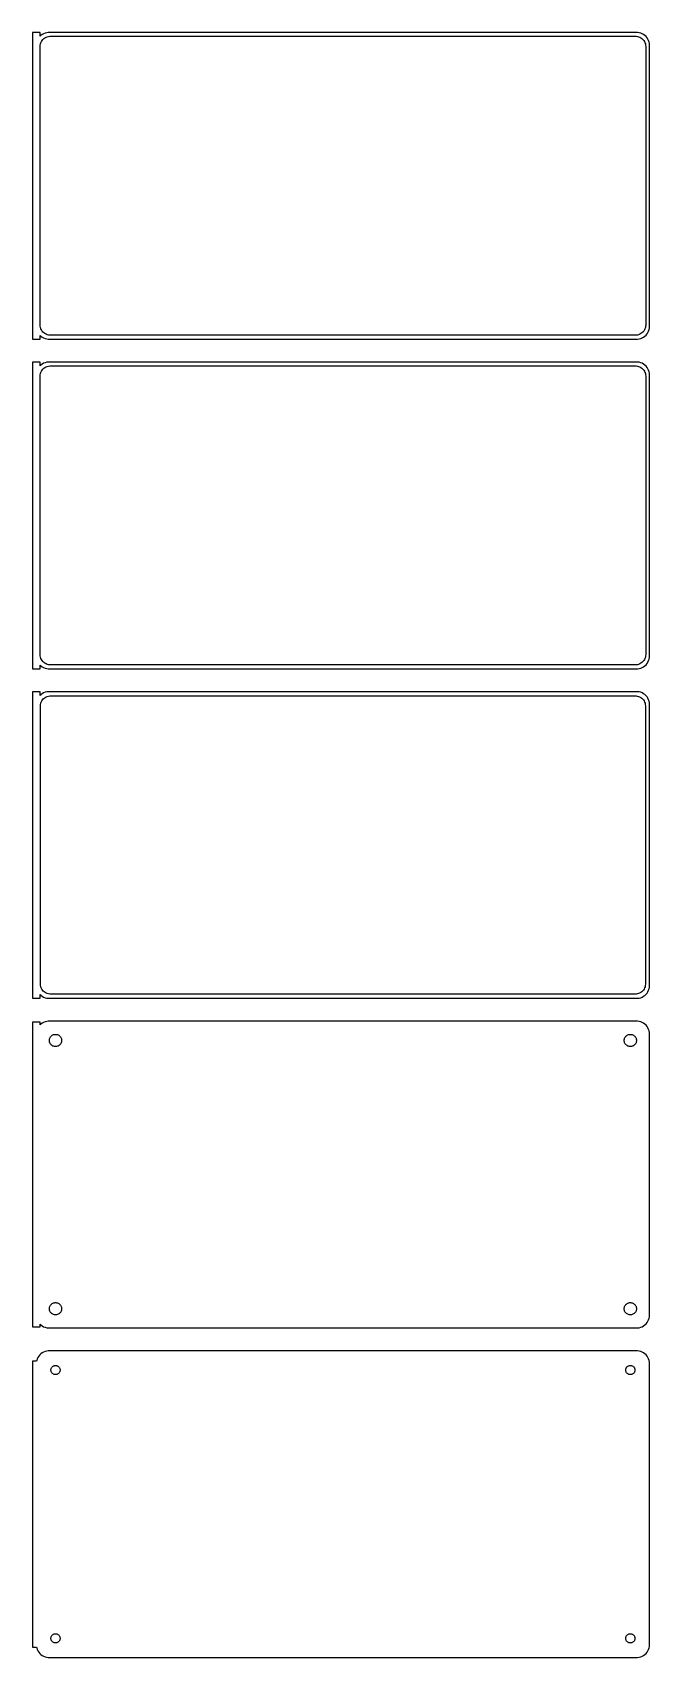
# Model space of a CAD drawing. Header units: metres. Extents: x -122 to 120, y 456 to 1092.
import ezdxf

# ---------------------------------------------------------------- set-up
doc = ezdxf.new("R2010")
doc.units = ezdxf.units.M

msp = doc.modelspace()

# ---------------------------------------------------------------- linework, layer by layer
for p, q in [((-118.5, 1091.99), (-121.5, 1091.99)), ((-121.5, 1091.99), (-121.5, 972.01)), ((-118.5, 1090.56), (-118.5, 1091.99)), ((-118.187, 1090.85), (-118.5, 1090.56)), ((-118.374, 1087.49), (-118.219, 1087.97)), ((-118.219, 1087.97), (-118.005, 1088.43)), ((-117.679, 1091.22), (-118.187, 1090.85)), ((-118.005, 1088.43), (-117.736, 1088.85)), ((-117.736, 1088.85), (-117.416, 1089.24)), ((-117.129, 1091.52), (-117.679, 1091.22)), ((-117.416, 1089.24), (-117.05, 1089.58)), ((-116.545, 1091.76), (-117.129, 1091.52)), ((-117.05, 1089.58), (-116.643, 1089.88)), ((-116.643, 1089.88), (-116.203, 1090.12)), ((-115.937, 1091.91), (-116.545, 1091.76)), ((-116.203, 1090.12), (-115.736, 1090.3)), ((-115.314, 1091.99), (-115.937, 1091.91)), ((-115.736, 1090.3), (-115.25, 1090.43)), ((115.314, 1091.99), (-115.314, 1091.99)), ((-115.25, 1090.43), (-114.751, 1090.49)), ((-114.751, 1090.49), (114.751, 1090.49)), ((114.751, 1090.49), (115.25, 1090.43)), ((115.25, 1090.43), (115.736, 1090.3)), ((115.937, 1091.91), (115.314, 1091.99)), ((115.736, 1090.3), (116.203, 1090.12)), ((116.545, 1091.76), (115.937, 1091.91)), ((116.203, 1090.12), (116.643, 1089.88)), ((117.129, 1091.52), (116.545, 1091.76)), ((116.643, 1089.88), (117.05, 1089.58)), ((117.05, 1089.58), (117.416, 1089.24)), ((117.679, 1091.22), (117.129, 1091.52)), ((117.416, 1089.24), (117.736, 1088.85)), ((118.187, 1090.85), (117.679, 1091.22)), ((117.736, 1088.85), (118.005, 1088.43)), ((118.005, 1088.43), (118.219, 1087.97)), ((118.645, 1090.42), (118.187, 1090.85)), ((118.219, 1087.97), (118.374, 1087.49)), ((119.045, 1089.94), (118.645, 1090.42)), ((119.382, 1089.41), (119.045, 1089.94)), ((119.649, 1088.84), (119.382, 1089.41)), ((119.843, 1088.24), (119.649, 1088.84)), ((119.961, 1087.63), (119.843, 1088.24)), ((120, 1087), (119.961, 1087.63)), ((-118.5, 1086.5), (-118.468, 1087)), ((-118.5, 977.5), (-118.5, 1086.5)), ((-118.468, 1087), (-118.374, 1087.49)), ((118.374, 1087.49), (118.468, 1087)), ((118.468, 1087), (118.5, 1086.5)), ((118.5, 1086.5), (118.5, 977.5)), ((120, 977), (120, 1087)), ((-118.468, 976.999), (-118.5, 977.5)), ((-118.5, 973.441), (-118.187, 973.147)), ((-118.5, 972.01), (-118.5, 973.441)), ((-118.374, 976.505), (-118.468, 976.999)), ((-118.219, 976.028), (-118.374, 976.505)), ((-118.005, 975.573), (-118.219, 976.028)), ((-118.187, 973.147), (-117.679, 972.778)), ((-117.736, 975.149), (-118.005, 975.573)), ((-117.416, 974.762), (-117.736, 975.149)), ((-117.05, 974.418), (-117.416, 974.762)), ((-116.643, 974.123), (-117.05, 974.418)), ((-116.203, 973.881), (-116.643, 974.123)), ((-115.736, 973.696), (-116.203, 973.881)), ((-115.25, 973.571), (-115.736, 973.696)), ((-114.751, 973.508), (-115.25, 973.571)), ((114.751, 973.508), (-114.751, 973.508)), ((115.25, 973.571), (114.751, 973.508)), ((115.736, 973.696), (115.25, 973.571)), ((116.203, 973.881), (115.736, 973.696)), ((116.643, 974.123), (116.203, 973.881)), ((117.05, 974.418), (116.643, 974.123)), ((117.416, 974.762), (117.05, 974.418)), ((117.736, 975.149), (117.416, 974.762)), ((117.679, 972.778), (118.187, 973.147)), ((118.005, 975.573), (117.736, 975.149)), ((118.219, 976.028), (118.005, 975.573)), ((118.187, 973.147), (118.645, 973.577)), ((118.374, 976.505), (118.219, 976.028)), ((118.468, 976.999), (118.374, 976.505)), ((118.5, 977.5), (118.468, 976.999)), ((118.645, 973.577), (119.045, 974.061)), ((119.045, 974.061), (119.382, 974.591)), ((119.382, 974.591), (119.649, 975.159)), ((119.649, 975.159), (119.843, 975.757)), ((119.843, 975.757), (119.961, 976.373)), ((119.961, 976.373), (120, 977)), ((-121.5, 972.01), (-118.5, 972.01)), ((-117.679, 972.778), (-117.129, 972.476)), ((-117.129, 972.476), (-116.545, 972.245)), ((-116.545, 972.245), (-115.937, 972.089)), ((-115.937, 972.089), (-115.314, 972.01)), ((-115.314, 972.01), (115.314, 972.01)), ((115.314, 972.01), (115.937, 972.089)), ((115.937, 972.089), (116.545, 972.245)), ((116.545, 972.245), (117.129, 972.476)), ((117.129, 972.476), (117.679, 972.778)), ((-118.5, 962.99), (-121.5, 962.99)), ((-121.5, 962.99), (-121.5, 843.01)), ((-118.5, 961.559), (-118.5, 962.99)), ((-118.187, 961.853), (-118.5, 961.559)), ((-117.679, 962.222), (-118.187, 961.853)), ((-117.129, 962.524), (-117.679, 962.222)), ((-117.416, 960.238), (-117.05, 960.582)), ((-116.545, 962.755), (-117.129, 962.524)), ((-117.05, 960.582), (-116.643, 960.877)), ((-116.643, 960.877), (-116.203, 961.119)), ((-115.937, 962.911), (-116.545, 962.755)), ((-116.203, 961.119), (-115.736, 961.304)), ((-115.314, 962.99), (-115.937, 962.911)), ((-115.736, 961.304), (-115.25, 961.429)), ((115.314, 962.99), (-115.314, 962.99)), ((-115.25, 961.429), (-114.751, 961.492)), ((-114.751, 961.492), (114.751, 961.492)), ((114.751, 961.492), (115.25, 961.429)), ((115.25, 961.429), (115.736, 961.304)), ((115.937, 962.911), (115.314, 962.99)), ((115.736, 961.304), (116.203, 961.119)), ((116.545, 962.755), (115.937, 962.911)), ((116.203, 961.119), (116.643, 960.877)), ((117.129, 962.524), (116.545, 962.755)), ((116.643, 960.877), (117.05, 960.582)), ((117.05, 960.582), (117.416, 960.238)), ((117.679, 962.222), (117.129, 962.524)), ((118.187, 961.853), (117.679, 962.222)), ((118.645, 961.423), (118.187, 961.853)), ((119.045, 960.939), (118.645, 961.423)), ((119.382, 960.409), (119.045, 960.939)), ((119.649, 959.841), (119.382, 960.409)), ((-118.5, 957.5), (-118.468, 958.001)), ((-118.5, 848.5), (-118.5, 957.5)), ((-118.468, 958.001), (-118.374, 958.495)), ((-118.374, 958.495), (-118.219, 958.972)), ((-118.219, 958.972), (-118.005, 959.427)), ((-118.005, 959.427), (-117.736, 959.851)), ((-117.736, 959.851), (-117.416, 960.238)), ((117.416, 960.238), (117.736, 959.851)), ((117.736, 959.851), (118.005, 959.427)), ((118.005, 959.427), (118.219, 958.972)), ((118.219, 958.972), (118.374, 958.495)), ((118.374, 958.495), (118.468, 958.001)), ((118.468, 958.001), (118.5, 957.5)), ((118.5, 957.5), (118.5, 848.5)), ((119.843, 959.243), (119.649, 959.841)), ((119.961, 958.627), (119.843, 959.243)), ((120, 958), (119.961, 958.627)), ((120, 848), (120, 958)), ((-118.468, 847.999), (-118.5, 848.5)), ((-118.374, 847.505), (-118.468, 847.999)), ((-118.219, 847.028), (-118.374, 847.505)), ((-118.005, 846.573), (-118.219, 847.028)), ((-117.736, 846.149), (-118.005, 846.573)), ((-117.416, 845.762), (-117.736, 846.149)), ((117.736, 846.149), (117.416, 845.762)), ((118.005, 846.573), (117.736, 846.149)), ((118.219, 847.028), (118.005, 846.573)), ((118.374, 847.505), (118.219, 847.028)), ((118.468, 847.999), (118.374, 847.505)), ((118.5, 848.5), (118.468, 847.999)), ((119.382, 845.591), (119.649, 846.159)), ((119.649, 846.159), (119.843, 846.757)), ((119.843, 846.757), (119.961, 847.373)), ((119.961, 847.373), (120, 848)), ((-121.5, 843.01), (-118.5, 843.01)), ((-118.5, 844.441), (-118.187, 844.147)), ((-118.5, 843.01), (-118.5, 844.441)), ((-118.187, 844.147), (-117.679, 843.778)), ((-117.679, 843.778), (-117.129, 843.476)), ((-117.05, 845.418), (-117.416, 845.762)), ((-117.129, 843.476), (-116.545, 843.245)), ((-116.643, 845.123), (-117.05, 845.418)), ((-116.203, 844.881), (-116.643, 845.123)), ((-116.545, 843.245), (-115.937, 843.089)), ((-115.736, 844.696), (-116.203, 844.881)), ((-115.937, 843.089), (-115.314, 843.01)), ((-115.25, 844.571), (-115.736, 844.696)), ((-115.314, 843.01), (115.314, 843.01)), ((-114.751, 844.508), (-115.25, 844.571)), ((114.751, 844.508), (-114.751, 844.508)), ((115.25, 844.571), (114.751, 844.508)), ((115.736, 844.696), (115.25, 844.571)), ((115.314, 843.01), (115.937, 843.089)), ((116.203, 844.881), (115.736, 844.696)), ((115.937, 843.089), (116.545, 843.245)), ((116.643, 845.123), (116.203, 844.881)), ((116.545, 843.245), (117.129, 843.476)), ((117.05, 845.418), (116.643, 845.123)), ((117.416, 845.762), (117.05, 845.418)), ((117.129, 843.476), (117.679, 843.778)), ((117.679, 843.778), (118.187, 844.147)), ((118.187, 844.147), (118.645, 844.577)), ((118.645, 844.577), (119.045, 845.061)), ((119.045, 845.061), (119.382, 845.591)), ((-118.5, 833.99), (-121.5, 833.99)), ((-121.5, 833.99), (-121.5, 714.01)), ((-118.5, 832.559), (-118.5, 833.99)), ((-117.679, 833.222), (-118.187, 832.853)), ((-117.129, 833.524), (-117.679, 833.222)), ((-116.545, 833.755), (-117.129, 833.524)), ((-115.937, 833.911), (-116.545, 833.755)), ((-115.314, 833.99), (-115.937, 833.911)), ((115.314, 833.99), (-115.314, 833.99)), ((115.937, 833.911), (115.314, 833.99)), ((116.545, 833.755), (115.937, 833.911)), ((117.129, 833.524), (116.545, 833.755)), ((117.679, 833.222), (117.129, 833.524)), ((118.187, 832.853), (117.679, 833.222)), ((-118.187, 832.853), (-118.5, 832.559)), ((-118.373, 828.5), (-118.342, 828.985)), ((-118.373, 719.5), (-118.373, 828.5)), ((-118.342, 828.985), (-118.251, 829.463)), ((-118.251, 829.463), (-118.101, 829.926)), ((-118.101, 829.926), (-117.894, 830.366)), ((-117.894, 830.366), (-117.633, 830.776)), ((-117.633, 830.776), (-117.323, 831.151)), ((-117.323, 831.151), (-116.969, 831.484)), ((-116.969, 831.484), (-116.575, 831.77)), ((-116.575, 831.77), (-116.149, 832.004)), ((-116.149, 832.004), (-115.697, 832.183)), ((-115.697, 832.183), (-115.226, 832.304)), ((-115.226, 832.304), (-114.743, 832.365)), ((-114.743, 832.365), (114.743, 832.365)), ((114.743, 832.365), (115.226, 832.304)), ((115.226, 832.304), (115.697, 832.183)), ((115.697, 832.183), (116.149, 832.004)), ((116.149, 832.004), (116.575, 831.77)), ((116.575, 831.77), (116.969, 831.484)), ((116.969, 831.484), (117.323, 831.151)), ((117.323, 831.151), (117.633, 830.776)), ((117.633, 830.776), (117.894, 830.366)), ((117.894, 830.366), (118.101, 829.926)), ((118.101, 829.926), (118.251, 829.463)), ((118.645, 832.423), (118.187, 832.853)), ((118.251, 829.463), (118.342, 828.985)), ((118.342, 828.985), (118.373, 828.5)), ((118.373, 828.5), (118.373, 719.5)), ((119.045, 831.939), (118.645, 832.423)), ((119.382, 831.409), (119.045, 831.939)), ((119.649, 830.841), (119.382, 831.409)), ((119.843, 830.243), (119.649, 830.841)), ((119.961, 829.627), (119.843, 830.243)), ((120, 829), (119.961, 829.627)), ((120, 719), (120, 829)), ((-118.342, 719.015), (-118.373, 719.5)), ((-118.251, 718.537), (-118.342, 719.015)), ((118.342, 719.015), (118.251, 718.537)), ((118.373, 719.5), (118.342, 719.015)), ((119.961, 718.373), (120, 719)), ((-121.5, 714.01), (-118.5, 714.01)), ((-118.5, 715.441), (-118.187, 715.147)), ((-118.5, 714.01), (-118.5, 715.441)), ((-118.101, 718.074), (-118.251, 718.537)), ((-118.187, 715.147), (-117.679, 714.778)), ((-117.894, 717.634), (-118.101, 718.074)), ((-117.633, 717.224), (-117.894, 717.634)), ((-117.679, 714.778), (-117.129, 714.476)), ((-117.323, 716.849), (-117.633, 717.224)), ((-116.969, 716.516), (-117.323, 716.849)), ((-117.129, 714.476), (-116.545, 714.245)), ((-116.575, 716.23), (-116.969, 716.516)), ((-116.149, 715.996), (-116.575, 716.23)), ((-116.545, 714.245), (-115.937, 714.089)), ((-115.697, 715.817), (-116.149, 715.996)), ((-115.937, 714.089), (-115.314, 714.01)), ((-115.226, 715.696), (-115.697, 715.817)), ((-115.314, 714.01), (115.314, 714.01)), ((-114.743, 715.635), (-115.226, 715.696)), ((114.743, 715.635), (-114.743, 715.635)), ((115.226, 715.696), (114.743, 715.635)), ((115.697, 715.817), (115.226, 715.696)), ((115.314, 714.01), (115.937, 714.089)), ((116.149, 715.996), (115.697, 715.817)), ((115.937, 714.089), (116.545, 714.245)), ((116.575, 716.23), (116.149, 715.996)), ((116.545, 714.245), (117.129, 714.476)), ((116.969, 716.516), (116.575, 716.23)), ((117.323, 716.849), (116.969, 716.516)), ((117.129, 714.476), (117.679, 714.778)), ((117.633, 717.224), (117.323, 716.849)), ((117.894, 717.634), (117.633, 717.224)), ((117.679, 714.778), (118.187, 715.147)), ((118.101, 718.074), (117.894, 717.634)), ((118.251, 718.537), (118.101, 718.074)), ((118.187, 715.147), (118.645, 715.577)), ((118.645, 715.577), (119.045, 716.061)), ((119.045, 716.061), (119.382, 716.591)), ((119.382, 716.591), (119.649, 717.159)), ((119.649, 717.159), (119.843, 717.757)), ((119.843, 717.757), (119.961, 718.373)), ((-118.5, 704.615), (-121.5, 704.615)), ((-121.5, 704.615), (-121.5, 585.385)), ((-118.5, 703.559), (-118.5, 704.615)), ((-118.187, 703.853), (-118.5, 703.559)), ((-117.679, 704.222), (-118.187, 703.853)), ((-117.129, 704.524), (-117.679, 704.222)), ((-116.545, 704.755), (-117.129, 704.524)), ((-115.937, 704.911), (-116.545, 704.755)), ((-115.314, 704.99), (-115.937, 704.911)), ((115.314, 704.99), (-115.314, 704.99)), ((-113.786, 699.526), (-113.522, 699.672)), ((-113.522, 699.672), (-113.242, 699.783)), ((-113.242, 699.783), (-112.95, 699.857)), ((-112.95, 699.857), (-112.651, 699.895)), ((-112.651, 699.895), (-112.349, 699.895)), ((-112.349, 699.895), (-112.05, 699.857)), ((-112.05, 699.857), (-111.758, 699.783)), ((-111.758, 699.783), (-111.478, 699.672)), ((-111.478, 699.672), (-111.214, 699.526)), ((111.214, 699.526), (111.478, 699.672)), ((111.478, 699.672), (111.758, 699.783)), ((111.758, 699.783), (112.05, 699.857)), ((112.05, 699.857), (112.349, 699.895)), ((112.349, 699.895), (112.651, 699.895)), ((112.651, 699.895), (112.95, 699.857)), ((112.95, 699.857), (113.242, 699.783)), ((113.242, 699.783), (113.522, 699.672)), ((113.522, 699.672), (113.786, 699.526)), ((115.937, 704.911), (115.314, 704.99)), ((116.545, 704.755), (115.937, 704.911)), ((117.129, 704.524), (116.545, 704.755)), ((117.679, 704.222), (117.129, 704.524)), ((118.187, 703.853), (117.679, 704.222)), ((118.645, 703.423), (118.187, 703.853)), ((119.045, 702.939), (118.645, 703.423)), ((119.382, 702.409), (119.045, 702.939)), ((119.649, 701.841), (119.382, 702.409)), ((119.843, 701.243), (119.649, 701.841)), ((119.961, 700.627), (119.843, 701.243)), ((120, 700), (119.961, 700.627)), ((120, 590), (120, 700)), ((-114.9, 697.5), (-114.881, 697.801)), ((-114.881, 697.199), (-114.9, 697.5)), ((-114.881, 697.801), (-114.825, 698.097)), ((-114.825, 696.903), (-114.881, 697.199)), ((-114.825, 698.097), (-114.731, 698.383)), ((-114.731, 696.617), (-114.825, 696.903)), ((-114.731, 698.383), (-114.603, 698.656)), ((-114.603, 696.344), (-114.731, 696.617)), ((-114.603, 698.656), (-114.442, 698.911)), ((-114.442, 696.089), (-114.603, 696.344)), ((-114.442, 698.911), (-114.25, 699.143)), ((-114.25, 695.857), (-114.442, 696.089)), ((-114.25, 699.143), (-114.03, 699.349)), ((-114.03, 695.651), (-114.25, 695.857)), ((-114.03, 699.349), (-113.786, 699.526)), ((-113.786, 695.474), (-114.03, 695.651)), ((-113.522, 695.328), (-113.786, 695.474)), ((-113.242, 695.217), (-113.522, 695.328)), ((-112.95, 695.143), (-113.242, 695.217)), ((-112.651, 695.105), (-112.95, 695.143)), ((-112.349, 695.105), (-112.651, 695.105)), ((-112.05, 695.143), (-112.349, 695.105)), ((-111.758, 695.217), (-112.05, 695.143)), ((-111.478, 695.328), (-111.758, 695.217)), ((-111.214, 695.474), (-111.478, 695.328)), ((-111.214, 699.526), (-110.97, 699.349)), ((-110.97, 695.651), (-111.214, 695.474)), ((-110.97, 699.349), (-110.75, 699.143)), ((-110.75, 695.857), (-110.97, 695.651)), ((-110.75, 699.143), (-110.558, 698.911)), ((-110.558, 696.089), (-110.75, 695.857)), ((-110.558, 698.911), (-110.397, 698.656)), ((-110.397, 696.344), (-110.558, 696.089)), ((-110.397, 698.656), (-110.269, 698.383)), ((-110.269, 696.617), (-110.397, 696.344)), ((-110.269, 698.383), (-110.175, 698.097)), ((-110.175, 696.903), (-110.269, 696.617)), ((-110.175, 698.097), (-110.119, 697.801)), ((-110.119, 697.199), (-110.175, 696.903)), ((-110.119, 697.801), (-110.1, 697.5)), ((-110.1, 697.5), (-110.119, 697.199)), ((110.1, 697.5), (110.119, 697.801)), ((110.119, 697.199), (110.1, 697.5)), ((110.119, 697.801), (110.175, 698.097)), ((110.175, 696.903), (110.119, 697.199)), ((110.175, 698.097), (110.269, 698.383)), ((110.269, 696.617), (110.175, 696.903)), ((110.269, 698.383), (110.397, 698.656)), ((110.397, 696.344), (110.269, 696.617)), ((110.397, 698.656), (110.558, 698.911)), ((110.558, 696.089), (110.397, 696.344)), ((110.558, 698.911), (110.75, 699.143)), ((110.75, 695.857), (110.558, 696.089)), ((110.75, 699.143), (110.97, 699.349)), ((110.97, 695.651), (110.75, 695.857)), ((110.97, 699.349), (111.214, 699.526)), ((111.214, 695.474), (110.97, 695.651)), ((111.478, 695.328), (111.214, 695.474)), ((111.758, 695.217), (111.478, 695.328)), ((112.05, 695.143), (111.758, 695.217)), ((112.349, 695.105), (112.05, 695.143)), ((112.651, 695.105), (112.349, 695.105)), ((112.95, 695.143), (112.651, 695.105)), ((113.242, 695.217), (112.95, 695.143)), ((113.522, 695.328), (113.242, 695.217)), ((113.786, 695.474), (113.522, 695.328)), ((113.786, 699.526), (114.03, 699.349)), ((114.03, 695.651), (113.786, 695.474)), ((114.03, 699.349), (114.25, 699.143)), ((114.25, 695.857), (114.03, 695.651)), ((114.25, 699.143), (114.442, 698.911)), ((114.442, 696.089), (114.25, 695.857)), ((114.442, 698.911), (114.603, 698.656)), ((114.603, 696.344), (114.442, 696.089)), ((114.603, 698.656), (114.731, 698.383)), ((114.731, 696.617), (114.603, 696.344)), ((114.731, 698.383), (114.825, 698.097)), ((114.825, 696.903), (114.731, 696.617)), ((114.825, 698.097), (114.881, 697.801)), ((114.881, 697.199), (114.825, 696.903)), ((114.881, 697.801), (114.9, 697.5)), ((114.9, 697.5), (114.881, 697.199)), ((-114.9, 592.5), (-114.881, 592.801)), ((-114.881, 592.199), (-114.9, 592.5)), ((-114.881, 592.801), (-114.825, 593.097)), ((-114.825, 591.903), (-114.881, 592.199)), ((-114.825, 593.097), (-114.731, 593.383)), ((-114.731, 591.617), (-114.825, 591.903)), ((-114.731, 593.383), (-114.603, 593.656)), ((-114.603, 591.344), (-114.731, 591.617)), ((-114.603, 593.656), (-114.442, 593.911)), ((-114.442, 593.911), (-114.25, 594.143)), ((-114.25, 594.143), (-114.03, 594.349)), ((-114.03, 594.349), (-113.786, 594.526)), ((-113.786, 594.526), (-113.522, 594.672)), ((-113.522, 594.672), (-113.242, 594.783)), ((-113.242, 594.783), (-112.95, 594.857)), ((-112.95, 594.857), (-112.651, 594.895)), ((-112.651, 594.895), (-112.349, 594.895)), ((-112.349, 594.895), (-112.05, 594.857)), ((-112.05, 594.857), (-111.758, 594.783)), ((-111.758, 594.783), (-111.478, 594.672)), ((-111.478, 594.672), (-111.214, 594.526)), ((-111.214, 594.526), (-110.97, 594.349)), ((-110.97, 594.349), (-110.75, 594.143)), ((-110.75, 594.143), (-110.558, 593.911)), ((-110.558, 593.911), (-110.397, 593.656)), ((-110.397, 593.656), (-110.269, 593.383)), ((-110.269, 591.617), (-110.397, 591.344)), ((-110.269, 593.383), (-110.175, 593.097)), ((-110.175, 591.903), (-110.269, 591.617)), ((-110.175, 593.097), (-110.119, 592.801)), ((-110.119, 592.199), (-110.175, 591.903)), ((-110.119, 592.801), (-110.1, 592.5)), ((-110.1, 592.5), (-110.119, 592.199)), ((110.1, 592.5), (110.119, 592.801)), ((110.119, 592.199), (110.1, 592.5)), ((110.119, 592.801), (110.175, 593.097)), ((110.175, 591.903), (110.119, 592.199)), ((110.175, 593.097), (110.269, 593.383)), ((110.269, 591.617), (110.175, 591.903)), ((110.269, 593.383), (110.397, 593.656)), ((110.397, 591.344), (110.269, 591.617)), ((110.397, 593.656), (110.558, 593.911)), ((110.558, 593.911), (110.75, 594.143)), ((110.75, 594.143), (110.97, 594.349)), ((110.97, 594.349), (111.214, 594.526)), ((111.214, 594.526), (111.478, 594.672)), ((111.478, 594.672), (111.758, 594.783)), ((111.758, 594.783), (112.05, 594.857)), ((112.05, 594.857), (112.349, 594.895)), ((112.349, 594.895), (112.651, 594.895)), ((112.651, 594.895), (112.95, 594.857)), ((112.95, 594.857), (113.242, 594.783)), ((113.242, 594.783), (113.522, 594.672)), ((113.522, 594.672), (113.786, 594.526)), ((113.786, 594.526), (114.03, 594.349)), ((114.03, 594.349), (114.25, 594.143)), ((114.25, 594.143), (114.442, 593.911)), ((114.442, 593.911), (114.603, 593.656)), ((114.603, 593.656), (114.731, 593.383)), ((114.731, 591.617), (114.603, 591.344)), ((114.731, 593.383), (114.825, 593.097)), ((114.825, 591.903), (114.731, 591.617)), ((114.825, 593.097), (114.881, 592.801)), ((114.881, 592.199), (114.825, 591.903)), ((114.881, 592.801), (114.9, 592.5)), ((114.9, 592.5), (114.881, 592.199)), ((-121.5, 585.385), (-118.5, 585.385)), ((-118.5, 585.385), (-118.5, 586.441)), ((-118.5, 586.441), (-118.187, 586.147)), ((-118.187, 586.147), (-117.679, 585.778)), ((-117.679, 585.778), (-117.129, 585.476)), ((-117.129, 585.476), (-116.545, 585.245)), ((-116.545, 585.245), (-115.937, 585.089)), ((-114.442, 591.089), (-114.603, 591.344)), ((-114.25, 590.857), (-114.442, 591.089)), ((-114.03, 590.651), (-114.25, 590.857)), ((-113.786, 590.474), (-114.03, 590.651)), ((-113.522, 590.328), (-113.786, 590.474)), ((-113.242, 590.217), (-113.522, 590.328)), ((-112.95, 590.143), (-113.242, 590.217)), ((-112.651, 590.105), (-112.95, 590.143)), ((-112.349, 590.105), (-112.651, 590.105)), ((-112.05, 590.143), (-112.349, 590.105)), ((-111.758, 590.217), (-112.05, 590.143)), ((-111.478, 590.328), (-111.758, 590.217)), ((-111.214, 590.474), (-111.478, 590.328)), ((-110.97, 590.651), (-111.214, 590.474)), ((-110.75, 590.857), (-110.97, 590.651)), ((-110.558, 591.089), (-110.75, 590.857)), ((-110.397, 591.344), (-110.558, 591.089)), ((110.558, 591.089), (110.397, 591.344)), ((110.75, 590.857), (110.558, 591.089)), ((110.97, 590.651), (110.75, 590.857)), ((111.214, 590.474), (110.97, 590.651)), ((111.478, 590.328), (111.214, 590.474)), ((111.758, 590.217), (111.478, 590.328)), ((112.05, 590.143), (111.758, 590.217)), ((112.349, 590.105), (112.05, 590.143)), ((112.651, 590.105), (112.349, 590.105)), ((112.95, 590.143), (112.651, 590.105)), ((113.242, 590.217), (112.95, 590.143)), ((113.522, 590.328), (113.242, 590.217)), ((113.786, 590.474), (113.522, 590.328)), ((114.03, 590.651), (113.786, 590.474)), ((114.25, 590.857), (114.03, 590.651)), ((114.442, 591.089), (114.25, 590.857)), ((114.603, 591.344), (114.442, 591.089)), ((115.937, 585.089), (116.545, 585.245)), ((116.545, 585.245), (117.129, 585.476)), ((117.129, 585.476), (117.679, 585.778)), ((117.679, 585.778), (118.187, 586.147)), ((118.187, 586.147), (118.645, 586.577)), ((118.645, 586.577), (119.045, 587.061)), ((119.045, 587.061), (119.382, 587.591)), ((119.382, 587.591), (119.649, 588.159)), ((119.649, 588.159), (119.843, 588.757)), ((119.843, 588.757), (119.961, 589.373)), ((119.961, 589.373), (120, 590)), ((-115.937, 585.089), (-115.314, 585.01)), ((-115.314, 585.01), (115.314, 585.01)), ((115.314, 585.01), (115.937, 585.089)), ((-119.649, 572.841), (-119.843, 572.243)), ((-119.382, 573.409), (-119.649, 572.841)), ((-119.045, 573.939), (-119.382, 573.409)), ((-118.645, 574.423), (-119.045, 573.939)), ((-118.187, 574.853), (-118.645, 574.423)), ((-117.679, 575.222), (-118.187, 574.853)), ((-117.129, 575.524), (-117.679, 575.222)), ((-116.545, 575.755), (-117.129, 575.524)), ((-115.937, 575.911), (-116.545, 575.755)), ((-115.314, 575.99), (-115.937, 575.911)), ((115.314, 575.99), (-115.314, 575.99)), ((115.937, 575.911), (115.314, 575.99)), ((116.545, 575.755), (115.937, 575.911)), ((117.129, 575.524), (116.545, 575.755)), ((117.679, 575.222), (117.129, 575.524)), ((118.187, 574.853), (117.679, 575.222)), ((118.645, 574.423), (118.187, 574.853)), ((119.045, 573.939), (118.645, 574.423)), ((119.382, 573.409), (119.045, 573.939)), ((119.649, 572.841), (119.382, 573.409)), ((119.843, 572.243), (119.649, 572.841)), ((-119.9, 571.944), (-121.5, 571.944)), ((-121.5, 571.944), (-121.5, 460.056)), ((-119.843, 572.243), (-119.9, 571.944)), ((-114.3, 568.5), (-114.286, 568.726)), ((-114.286, 568.274), (-114.3, 568.5)), ((-114.286, 568.726), (-114.243, 568.948)), ((-114.243, 568.052), (-114.286, 568.274)), ((-114.243, 568.948), (-114.174, 569.163)), ((-114.174, 567.837), (-114.243, 568.052)), ((-114.174, 569.163), (-114.077, 569.367)), ((-114.077, 567.633), (-114.174, 567.837)), ((-114.077, 569.367), (-113.956, 569.558)), ((-113.956, 567.442), (-114.077, 567.633)), ((-113.956, 569.558), (-113.812, 569.732)), ((-113.812, 567.268), (-113.956, 567.442)), ((-113.812, 569.732), (-113.647, 569.887)), ((-113.647, 567.113), (-113.812, 567.268)), ((-113.647, 569.887), (-113.464, 570.02)), ((-113.464, 566.98), (-113.647, 567.113)), ((-113.464, 570.02), (-113.266, 570.129)), ((-113.266, 566.871), (-113.464, 566.98)), ((-113.266, 570.129), (-113.056, 570.212)), ((-113.056, 566.788), (-113.266, 566.871)), ((-113.056, 570.212), (-112.837, 570.268)), ((-112.837, 566.732), (-113.056, 566.788)), ((-112.837, 570.268), (-112.613, 570.296)), ((-112.613, 566.704), (-112.837, 566.732)), ((-112.613, 570.296), (-112.387, 570.296)), ((-112.387, 566.704), (-112.613, 566.704)), ((-112.387, 570.296), (-112.163, 570.268)), ((-112.163, 566.732), (-112.387, 566.704)), ((-112.163, 570.268), (-111.944, 570.212)), ((-111.944, 566.788), (-112.163, 566.732)), ((-111.944, 570.212), (-111.734, 570.129)), ((-111.734, 566.871), (-111.944, 566.788)), ((-111.734, 570.129), (-111.536, 570.02)), ((-111.536, 566.98), (-111.734, 566.871)), ((-111.536, 570.02), (-111.353, 569.887)), ((-111.353, 567.113), (-111.536, 566.98)), ((-111.353, 569.887), (-111.188, 569.732)), ((-111.188, 567.268), (-111.353, 567.113)), ((-111.188, 569.732), (-111.044, 569.558)), ((-111.044, 567.442), (-111.188, 567.268)), ((-111.044, 569.558), (-110.923, 569.367)), ((-110.923, 567.633), (-111.044, 567.442)), ((-110.923, 569.367), (-110.826, 569.163)), ((-110.826, 567.837), (-110.923, 567.633)), ((-110.826, 569.163), (-110.757, 568.948)), ((-110.757, 568.052), (-110.826, 567.837)), ((-110.757, 568.948), (-110.714, 568.726)), ((-110.714, 568.274), (-110.757, 568.052)), ((-110.714, 568.726), (-110.7, 568.5)), ((-110.7, 568.5), (-110.714, 568.274)), ((110.7, 568.5), (110.714, 568.726)), ((110.714, 568.274), (110.7, 568.5)), ((110.714, 568.726), (110.757, 568.948)), ((110.757, 568.052), (110.714, 568.274)), ((110.757, 568.948), (110.826, 569.163)), ((110.826, 567.837), (110.757, 568.052)), ((110.826, 569.163), (110.923, 569.367)), ((110.923, 567.633), (110.826, 567.837)), ((110.923, 569.367), (111.044, 569.558)), ((111.044, 567.442), (110.923, 567.633)), ((111.044, 569.558), (111.188, 569.732)), ((111.188, 567.268), (111.044, 567.442)), ((111.188, 569.732), (111.353, 569.887)), ((111.353, 567.113), (111.188, 567.268)), ((111.353, 569.887), (111.536, 570.02)), ((111.536, 566.98), (111.353, 567.113)), ((111.536, 570.02), (111.734, 570.129)), ((111.734, 566.871), (111.536, 566.98)), ((111.734, 570.129), (111.944, 570.212)), ((111.944, 566.788), (111.734, 566.871)), ((111.944, 570.212), (112.163, 570.268)), ((112.163, 566.732), (111.944, 566.788)), ((112.163, 570.268), (112.387, 570.296)), ((112.387, 566.704), (112.163, 566.732)), ((112.387, 570.296), (112.613, 570.296)), ((112.613, 566.704), (112.387, 566.704)), ((112.613, 570.296), (112.837, 570.268)), ((112.837, 566.732), (112.613, 566.704)), ((112.837, 570.268), (113.056, 570.212)), ((113.056, 566.788), (112.837, 566.732)), ((113.056, 570.212), (113.266, 570.129)), ((113.266, 566.871), (113.056, 566.788)), ((113.266, 570.129), (113.464, 570.02)), ((113.464, 566.98), (113.266, 566.871)), ((113.464, 570.02), (113.647, 569.887)), ((113.647, 567.113), (113.464, 566.98)), ((113.647, 569.887), (113.812, 569.732)), ((113.812, 567.268), (113.647, 567.113)), ((113.812, 569.732), (113.956, 569.558)), ((113.956, 567.442), (113.812, 567.268)), ((113.956, 569.558), (114.077, 569.367)), ((114.077, 567.633), (113.956, 567.442)), ((114.077, 569.367), (114.174, 569.163)), ((114.174, 567.837), (114.077, 567.633)), ((114.174, 569.163), (114.243, 568.948)), ((114.243, 568.052), (114.174, 567.837)), ((114.243, 568.948), (114.286, 568.726)), ((114.286, 568.274), (114.243, 568.052)), ((114.286, 568.726), (114.3, 568.5)), ((114.3, 568.5), (114.286, 568.274)), ((119.961, 571.627), (119.843, 572.243)), ((120, 571), (119.961, 571.627)), ((120, 461), (120, 571)), ((-114.174, 464.163), (-114.077, 464.367)), ((-114.077, 464.367), (-113.956, 464.558)), ((-113.956, 464.558), (-113.812, 464.732)), ((-113.812, 464.732), (-113.647, 464.887)), ((-113.647, 464.887), (-113.464, 465.02)), ((-113.464, 465.02), (-113.266, 465.129)), ((-113.266, 465.129), (-113.056, 465.212)), ((-113.056, 465.212), (-112.837, 465.268)), ((-112.837, 465.268), (-112.613, 465.296)), ((-112.613, 465.296), (-112.387, 465.296)), ((-112.387, 465.296), (-112.163, 465.268)), ((-112.163, 465.268), (-111.944, 465.212)), ((-111.944, 465.212), (-111.734, 465.129)), ((-111.734, 465.129), (-111.536, 465.02)), ((-111.536, 465.02), (-111.353, 464.887)), ((-111.353, 464.887), (-111.188, 464.732)), ((-111.188, 464.732), (-111.044, 464.558)), ((-111.044, 464.558), (-110.923, 464.367)), ((-110.923, 464.367), (-110.826, 464.163)), ((110.826, 464.163), (110.923, 464.367)), ((110.923, 464.367), (111.044, 464.558)), ((111.044, 464.558), (111.188, 464.732)), ((111.188, 464.732), (111.353, 464.887)), ((111.353, 464.887), (111.536, 465.02)), ((111.536, 465.02), (111.734, 465.129)), ((111.734, 465.129), (111.944, 465.212)), ((111.944, 465.212), (112.163, 465.268)), ((112.163, 465.268), (112.387, 465.296)), ((112.387, 465.296), (112.613, 465.296)), ((112.613, 465.296), (112.837, 465.268)), ((112.837, 465.268), (113.056, 465.212)), ((113.056, 465.212), (113.266, 465.129)), ((113.266, 465.129), (113.464, 465.02)), ((113.464, 465.02), (113.647, 464.887)), ((113.647, 464.887), (113.812, 464.732)), ((113.812, 464.732), (113.956, 464.558)), ((113.956, 464.558), (114.077, 464.367)), ((114.077, 464.367), (114.174, 464.163)), ((-121.5, 460.056), (-119.9, 460.056)), ((-119.9, 460.056), (-119.843, 459.757)), ((-119.843, 459.757), (-119.649, 459.159)), ((-119.649, 459.159), (-119.382, 458.591)), ((-119.382, 458.591), (-119.045, 458.061)), ((-119.045, 458.061), (-118.645, 457.577)), ((-114.3, 463.5), (-114.286, 463.726)), ((-114.286, 463.274), (-114.3, 463.5)), ((-114.286, 463.726), (-114.243, 463.948)), ((-114.243, 463.052), (-114.286, 463.274)), ((-114.243, 463.948), (-114.174, 464.163)), ((-114.174, 462.837), (-114.243, 463.052)), ((-114.077, 462.633), (-114.174, 462.837)), ((-113.956, 462.442), (-114.077, 462.633)), ((-113.812, 462.268), (-113.956, 462.442)), ((-113.647, 462.113), (-113.812, 462.268)), ((-113.464, 461.98), (-113.647, 462.113)), ((-113.266, 461.871), (-113.464, 461.98)), ((-113.056, 461.788), (-113.266, 461.871)), ((-112.837, 461.732), (-113.056, 461.788)), ((-112.613, 461.704), (-112.837, 461.732)), ((-112.387, 461.704), (-112.613, 461.704)), ((-112.163, 461.732), (-112.387, 461.704)), ((-111.944, 461.788), (-112.163, 461.732)), ((-111.734, 461.871), (-111.944, 461.788)), ((-111.536, 461.98), (-111.734, 461.871)), ((-111.353, 462.113), (-111.536, 461.98)), ((-111.188, 462.268), (-111.353, 462.113)), ((-111.044, 462.442), (-111.188, 462.268)), ((-110.923, 462.633), (-111.044, 462.442)), ((-110.826, 462.837), (-110.923, 462.633)), ((-110.826, 464.163), (-110.757, 463.948)), ((-110.757, 463.052), (-110.826, 462.837)), ((-110.757, 463.948), (-110.714, 463.726)), ((-110.714, 463.274), (-110.757, 463.052)), ((-110.714, 463.726), (-110.7, 463.5)), ((-110.7, 463.5), (-110.714, 463.274)), ((110.7, 463.5), (110.714, 463.726)), ((110.714, 463.274), (110.7, 463.5)), ((110.714, 463.726), (110.757, 463.948)), ((110.757, 463.052), (110.714, 463.274)), ((110.757, 463.948), (110.826, 464.163)), ((110.826, 462.837), (110.757, 463.052)), ((110.923, 462.633), (110.826, 462.837)), ((111.044, 462.442), (110.923, 462.633)), ((111.188, 462.268), (111.044, 462.442)), ((111.353, 462.113), (111.188, 462.268)), ((111.536, 461.98), (111.353, 462.113)), ((111.734, 461.871), (111.536, 461.98)), ((111.944, 461.788), (111.734, 461.871)), ((112.163, 461.732), (111.944, 461.788)), ((112.387, 461.704), (112.163, 461.732)), ((112.613, 461.704), (112.387, 461.704)), ((112.837, 461.732), (112.613, 461.704)), ((113.056, 461.788), (112.837, 461.732)), ((113.266, 461.871), (113.056, 461.788)), ((113.464, 461.98), (113.266, 461.871)), ((113.647, 462.113), (113.464, 461.98)), ((113.812, 462.268), (113.647, 462.113)), ((113.956, 462.442), (113.812, 462.268)), ((114.077, 462.633), (113.956, 462.442)), ((114.174, 462.837), (114.077, 462.633)), ((114.174, 464.163), (114.243, 463.948)), ((114.243, 463.052), (114.174, 462.837)), ((114.243, 463.948), (114.286, 463.726)), ((114.286, 463.274), (114.243, 463.052)), ((114.286, 463.726), (114.3, 463.5)), ((114.3, 463.5), (114.286, 463.274)), ((118.645, 457.577), (119.045, 458.061)), ((119.045, 458.061), (119.382, 458.591)), ((119.382, 458.591), (119.649, 459.159)), ((119.649, 459.159), (119.843, 459.757)), ((119.843, 459.757), (119.961, 460.373)), ((119.961, 460.373), (120, 461)), ((-118.645, 457.577), (-118.187, 457.147)), ((-118.187, 457.147), (-117.679, 456.778)), ((-117.679, 456.778), (-117.129, 456.476)), ((-117.129, 456.476), (-116.545, 456.245)), ((-116.545, 456.245), (-115.937, 456.089)), ((-115.937, 456.089), (-115.314, 456.01)), ((-115.314, 456.01), (115.314, 456.01)), ((115.314, 456.01), (115.937, 456.089)), ((115.937, 456.089), (116.545, 456.245)), ((116.545, 456.245), (117.129, 456.476)), ((117.129, 456.476), (117.679, 456.778)), ((117.679, 456.778), (118.187, 457.147)), ((118.187, 457.147), (118.645, 457.577))]:
    msp.add_line(p, q)

doc.saveas('drawing.dxf')
